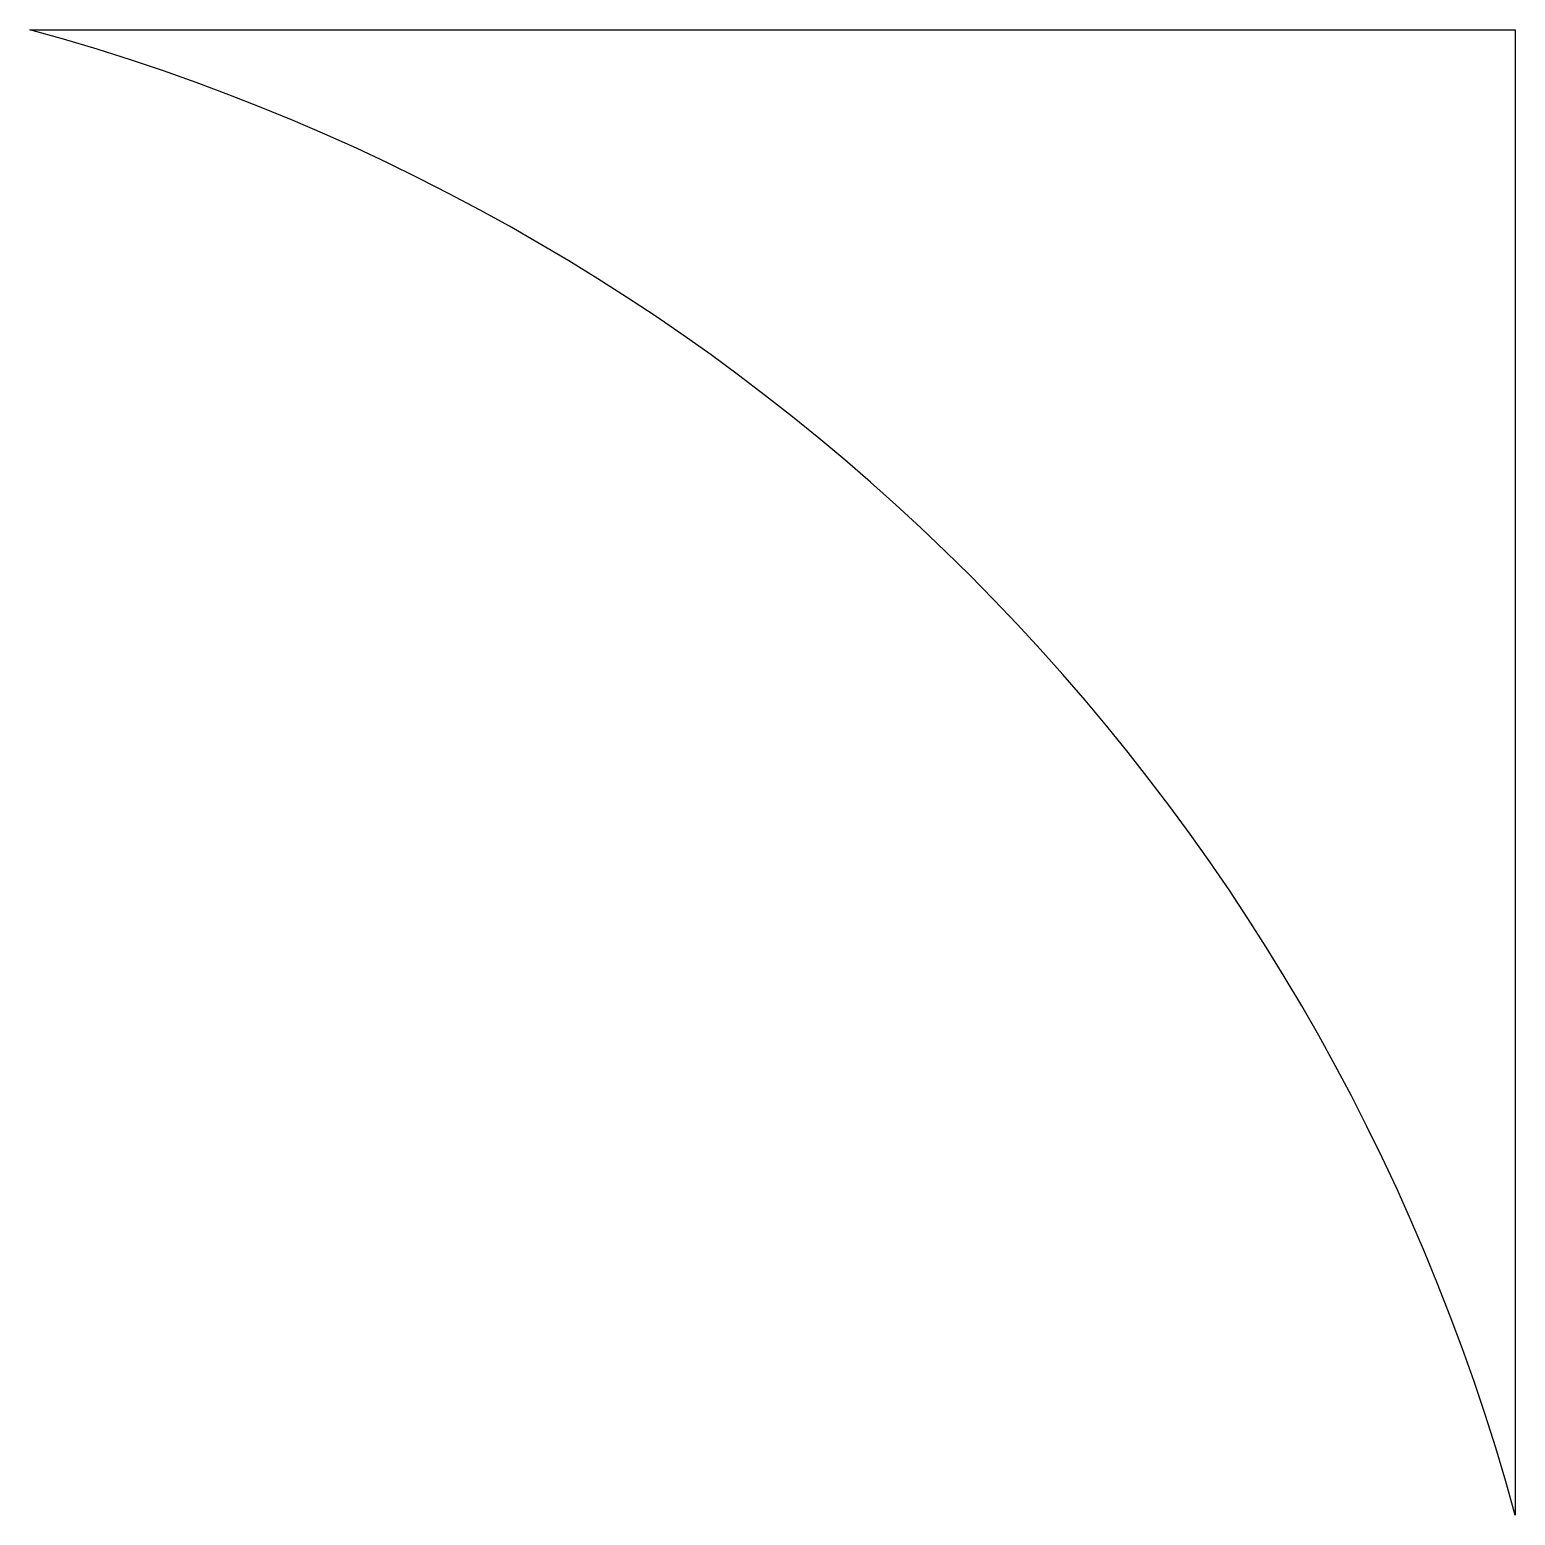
# Model space of a CAD drawing. Header units: millimetres. Extents: x -57.5 to -37.5, y 21.2 to 41.2.
import ezdxf

# ---------------------------------------------------------------- set-up
doc = ezdxf.new("R2010")
doc.units = ezdxf.units.MM
doc.layers.add('Shape2DView010', color=7, linetype='CONTINUOUS')

msp = doc.modelspace()

# ---------------------------------------------------------------- linework, layer by layer
at = {"layer": 'Shape2DView010'}
for p, q in [((-57.526, 41.157), (-37.526, 41.157)), ((-37.526, 41.157), (-37.526, 21.157))]:
    msp.add_line(p, q, dxfattribs=at)
msp.add_arc((-65.022, 13.66), 28.5, 15.2504, 74.7496, dxfattribs=at)

doc.saveas('drawing.dxf')
